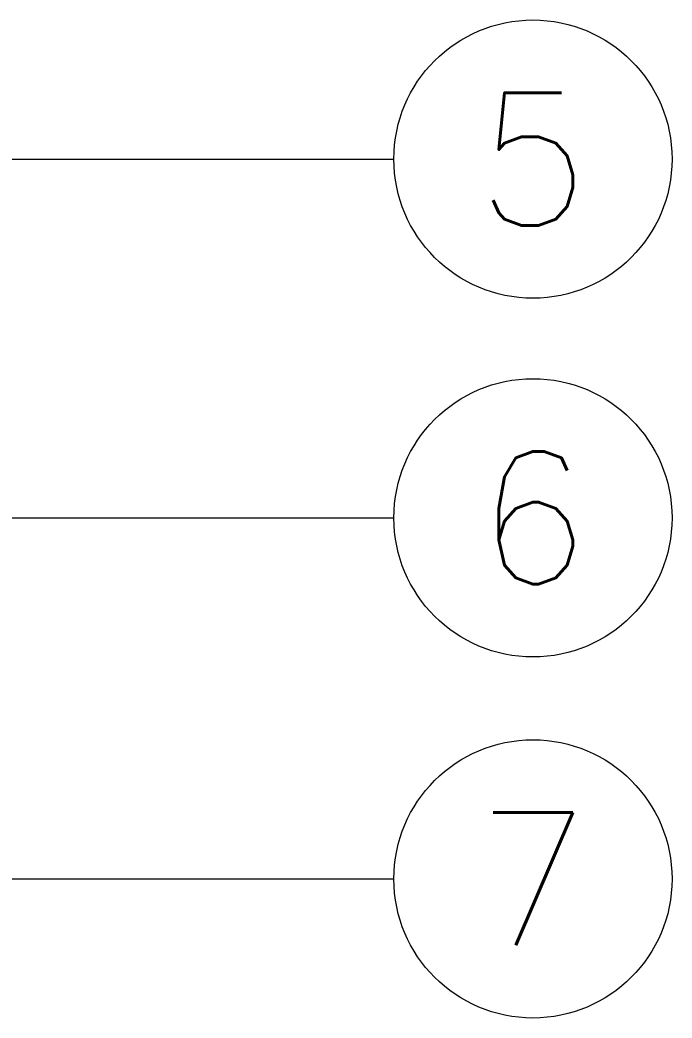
# Model space of a CAD drawing. Header units: millimetres. Extents: x -1995 to -555, y 489 to 1011.
# Drawn here: x -810.8 to -773.9, y 632.4 to 688.9 of the extents above; entities that cross this region are included whole.
import ezdxf
from ezdxf.enums import TextEntityAlignment as Align

# ---------------------------------------------------------------- set-up
doc = ezdxf.new("R2010")
doc.units = ezdxf.units.MM
doc.layers.add('from', color=7, linetype='Continuous', lineweight=13)
doc.styles.add('ROMAND', font='romand.shx', dxfattribs={"width": 0.75, "bigfont": 'gbcbig.shx'})
doc.styles.add('TXT', font='txt.shx', dxfattribs={"bigfont": 'gbcbig.shx'})
doc.dimstyles.new('YanXiu', dxfattribs={"dimtxt": 2.5, "dimasz": 2.2, "dimexe": 1, "dimexo": 0, "dimgap": 0.66, "dimtad": 0, "dimzin": 1, "dimdsep": 46, "dimtxsty": 'ROMAND', "dimblk": 'CLOSEDBLANK', "dimcen": 0, "dimclrd": 3, "dimclre": 3, "dimclrt": 7, "dimazin": 0, "dimtfac": 1, "dimtofl": 0, "dimtmove": 0, "dimatfit": 3, "dimldrblk": 'CLOSEDBLANK', "dimfxl": 1, "dimlwd": 5, "dimlwe": 5, "dimarcsym": 0})

# ---------------------------------------------------------------- blocks, each defined once
blk = doc.blocks.new('_ClosedBlank')
at = {"color": 0, "linetype": 'ByBlock', "lineweight": -2}
for p, q in [((-1, 0.167), (0, 0)), ((-1, 0.167), (-1, -0.167)), ((0, 0), (-1, -0.167))]:
    blk.add_line(p, q, dxfattribs=at)

msp = doc.modelspace()

# ---------------------------------------------------------------- linework, layer by layer
at = {"layer": 'from', "color": 4}
for centre in [(-781.78, 681.039), (-781.78, 660.732), (-781.78, 640.295)]:
    msp.add_circle(centre, 7.875, dxfattribs=at)

# ---------------------------------------------------------------- texts
at = {"layer": 'from', "color": 6, "style": 'TXT'}
for s, p in [('5', (-781.78, 681.039)), ('6', (-781.78, 660.732)), ('7', (-781.78, 640.295))]:
    msp.add_text(s, height=7.5, dxfattribs=at).set_placement(p, align=Align.MIDDLE)

# ---------------------------------------------------------------- leaders
at = {"layer": 'from', "color": 4}
for points in [[(-822.429, 681.039), (-789.655, 681.039)], [(-868.458, 660.732), (-789.655, 660.732)], [(-895.809, 640.295), (-789.655, 640.295)]]:
    msp.add_leader(points, dimstyle='YanXiu', override={"dimasz": 3, "dimldrblk": 'Small'}, dxfattribs=at)

doc.saveas('drawing.dxf')
